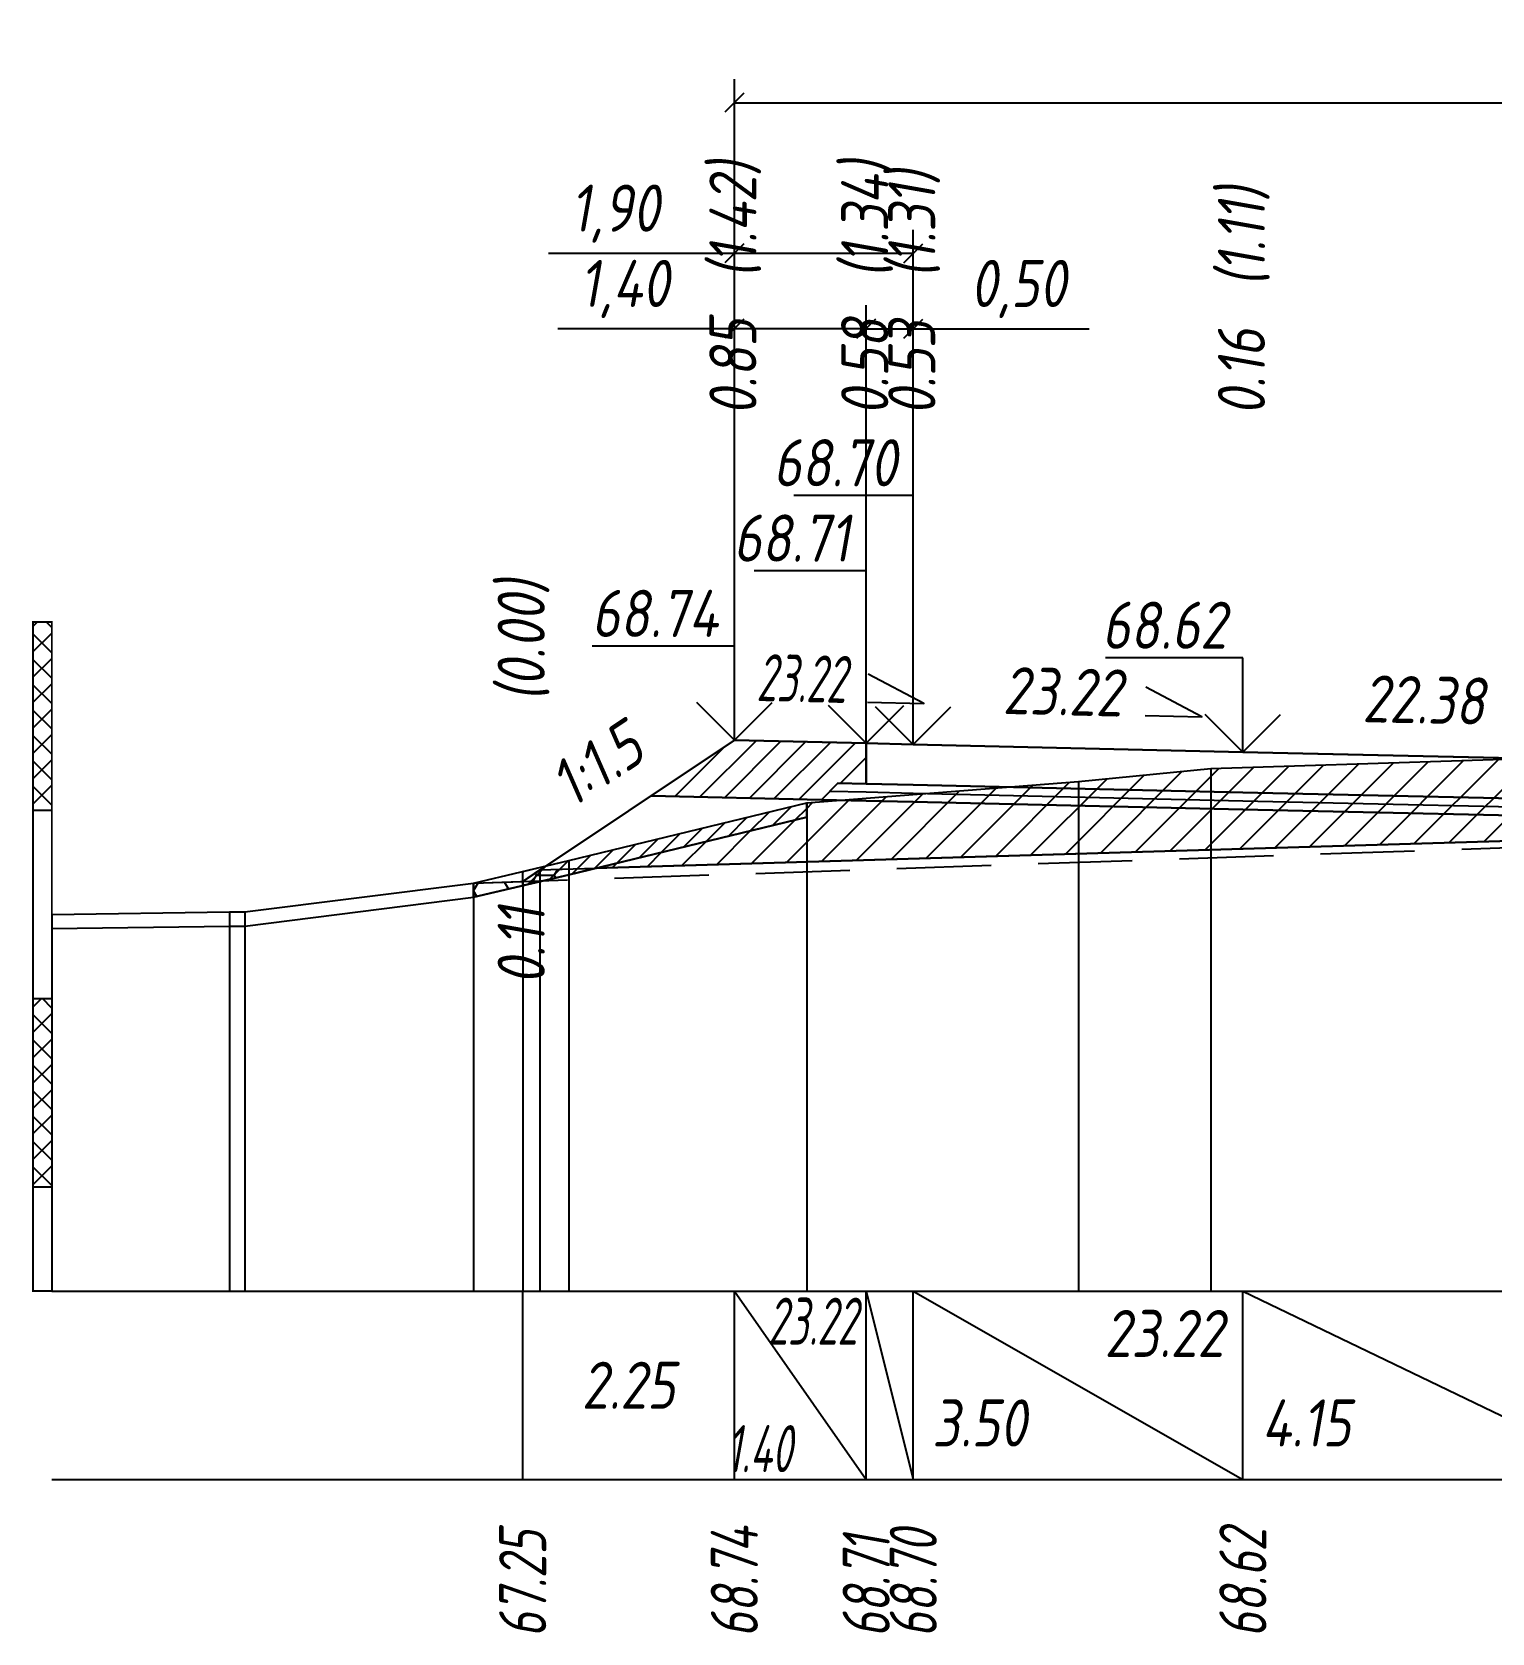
# Model space of a CAD drawing. Extents: x -717 to 1451, y -133302 to 233.
# Drawn here: x 78.9 to 156.5, y -5811.2 to -5726.2 of the extents above; entities that cross this region are included whole.
import ezdxf
from ezdxf.enums import TextEntityAlignment as Align

# ---------------------------------------------------------------- set-up
doc = ezdxf.new("R2010")
doc.units = 0
doc.linetypes.add('штриховая', pattern=[0.75, 0.5, -0.25])
for name, color, linetype in [('Интерполированный поперечник', 2, 'Continuous'), ('Код_514', 1, 'Continuous'), ('Контур_0', 7, 'Continuous'), ('Контур_2521', 7, 'Continuous'), ('Контур_2564', 7, 'Continuous'), ('Контур_2660', 7, 'Continuous'), ('Контур_2665', 7, 'Continuous'), ('Контур_400', 7, 'Continuous'), ('Контур_508', 7, 'Continuous'), ('Контур_512', 7, 'Continuous'), ('Контур_513', 7, 'Continuous'), ('Контур_818', 7, 'Continuous'), ('Красный поперечник', 1, 'Continuous'), ('Линейка абсолютных высот', 7, 'Continuous'), ('Объём_2501', 7, 'Continuous'), ('Объём_2564', 7, 'Continuous'), ('Объём_2650', 7, 'Continuous'), ('Объём_2660', 7, 'Continuous'), ('Объём_2661', 7, 'Continuous'), ('Объём_2665', 7, 'Continuous'), ('Объём_2666', 7, 'Continuous'), ('Объём_2667', 7, 'Continuous'), ('Объём_2668', 7, 'Continuous'), ('Объём_2669', 7, 'Continuous'), ('Объём_2675', 7, 'Continuous'), ('Откосы', 7, 'Continuous'), ('Отметки покрытия', 7, 'Continuous'), ('Рабочие отметки', 7, 'Continuous'), ('Рабочие отметки доп.', 7, 'Continuous'), ('Таблица', 7, 'Continuous'), ('Уклоны проезжей части', 7, 'Continuous'), ('Черный поперечник', 3, 'Continuous')]:
    doc.layers.add(name, color=color, linetype=linetype)
for name, color, linetype, true_color in [('Контур_2540', 2, 'Continuous', 0xffff00), ('Контур_2560', 2, 'Continuous', 0xffff00), ('Контур_2561', 7, 'Continuous', 0xff8040), ('Контур_2562', 3, 'Continuous', 0x00ff00), ('Контур_2563', 7, 'Continuous', 0xff8000), ('Контур_2570', 7, 'Continuous', 0x80ff00), ('Контур_2736', 4, 'Continuous', 0x00ffff), ('Контур_2737', 4, 'Continuous', 0x00ffff), ('Контур_2738', 4, 'Continuous', 0x00ffff), ('Контур_2739', 4, 'Continuous', 0x00ffff), ('Контур_2741', 4, 'Continuous', 0x00ffff), ('Контур_2742', 4, 'Continuous', 0x00ffff), ('Контур_2743', 4, 'Continuous', 0x00ffff), ('Контур_2744', 7, 'Continuous', 0xa4ffff), ('Контур_2745', 7, 'Continuous', 0xa4ffff), ('Контур_2747', 4, 'Continuous', 0x00ffff), ('Контур_2748', 4, 'Continuous', 0x00ffff), ('Контур_2749', 4, 'Continuous', 0x00ffff), ('Контур_2750', 4, 'Continuous', 0x00ffff), ('Контур_2751', 4, 'Continuous', 0x00ffff), ('Контур_2752', 4, 'Continuous', 0x00ffff), ('Контур_402', 7, 'Continuous', 0xff6464), ('Контур_703', 4, 'Continuous', 0x00ffff), ('Контур_705', 4, 'Continuous', 0x00ffff), ('Контур_707', 4, 'Continuous', 0x00ffff), ('Контур_720', 131, 'Continuous', 0xaaffff), ('Объём_2500', 7, 'Continuous', 0xc0c0c0), ('Объём_2520', 7, 'Continuous', 0x80ffff), ('Объём_2540', 2, 'Continuous', 0xffff00), ('Объём_2560', 2, 'Continuous', 0xffff00), ('Объём_2561', 7, 'Continuous', 0xff8040), ('Объём_2562', 3, 'Continuous', 0x00ff00), ('Объём_2563', 7, 'Continuous', 0xff8000), ('Объём_2570', 7, 'Continuous', 0x80ff00), ('Объём_2580', 3, 'Continuous', 0x00ff00), ('Объём_2600', 7, 'Continuous', 0x808000)]:
    doc.layers.add(name, color=color, linetype=linetype, true_color=true_color)
doc.styles.get("Standard").update_dxf_attribs({"font": 'txt', "height": 2.5})
doc.styles.add('М', font='romand.shx', dxfattribs={"width": 0.8, "oblique": 10, "height": 2.5})
doc.dimstyles.new('ISO-25', dxfattribs={"dimtxt": 2.5, "dimasz": 2.5, "dimexe": 1.25, "dimexo": 0.625, "dimtad": 1, "dimtxsty": 'Standard', "dimcen": 2.5, "dimadec": 0, "dimazin": 0, "dimtfac": 1, "dimtmove": 0, "dimatfit": 3, "dimfxl": 1, "dimarcsym": 0})

# ---------------------------------------------------------------- blocks, each defined once
blk = doc.blocks.new('_Oblique')
at = {"color": 0, "linetype": 'ByBlock', "lineweight": -2}
blk.add_line((-0.5, -0.5), (0.5, 0.5), dxfattribs=at)
blk = doc.blocks.new('*D114')
at = {"color": 0, "lineweight": -2, "transparency": 16777216}
for p, q in [((116.24, -5763.191), (116.24, -5740.657)), ((123.24, -5763.353), (123.24, -5740.657)), ((116.24, -5741.907), (106.871, -5741.907)), ((123.24, -5741.907), (116.24, -5741.907))]:
    blk.add_line(p, q, dxfattribs=at)
at = {"layer": 'Defpoints', "color": 0, "transparency": 16777216}
for p in [(123.24, -5741.907), (116.24, -5763.816), (123.24, -5763.978)]:
    blk.add_point(p, dxfattribs=at)
at = {"color": 0, "lineweight": -2, "transparency": 16777216, "rotation": 180}
blk.add_blockref('_Oblique', (116.24, -5741.907), dxfattribs=at)
at = {"color": 0, "lineweight": -2, "transparency": 16777216}
blk.add_blockref('_Oblique', (123.24, -5741.907), dxfattribs=at)
at = {"color": 0, "transparency": 16777216, "insert": (110.411, -5739.794), "char_height": 2.5, "width": 8.75, "attachment_point": 5, "style": 'М'}
blk.add_mtext('1,40', dxfattribs=at)
blk = doc.blocks.new('*D116')
at = {"color": 0, "lineweight": -2, "transparency": 16777216}
for p, q in [((123.24, -5763.353), (123.24, -5740.657)), ((125.74, -5763.411), (125.74, -5740.657)), ((123.24, -5741.907), (125.74, -5741.907)), ((125.74, -5741.907), (135.082, -5741.907))]:
    blk.add_line(p, q, dxfattribs=at)
at = {"layer": 'Defpoints', "color": 0, "transparency": 16777216}
for p in [(125.74, -5741.907), (123.24, -5763.978), (125.74, -5764.036)]:
    blk.add_point(p, dxfattribs=at)
at = {"color": 0, "lineweight": -2, "transparency": 16777216, "rotation": 180}
blk.add_blockref('_Oblique', (123.24, -5741.907), dxfattribs=at)
at = {"color": 0, "lineweight": -2, "transparency": 16777216}
blk.add_blockref('_Oblique', (125.74, -5741.907), dxfattribs=at)
at = {"color": 0, "transparency": 16777216, "insert": (131.321, -5739.794), "char_height": 2.5, "width": 9.16667, "attachment_point": 5, "style": 'М'}
blk.add_mtext('0,50', dxfattribs=at)
blk = doc.blocks.new('*D119')
at = {"color": 0, "lineweight": -2, "transparency": 16777216}
for p, q in [((116.24, -5763.191), (116.24, -5736.657)), ((125.74, -5763.411), (125.74, -5736.657)), ((116.24, -5737.907), (106.373, -5737.907)), ((125.74, -5737.907), (116.24, -5737.907))]:
    blk.add_line(p, q, dxfattribs=at)
at = {"layer": 'Defpoints', "color": 0, "transparency": 16777216}
for p in [(125.74, -5737.907), (116.24, -5763.816), (125.74, -5764.036)]:
    blk.add_point(p, dxfattribs=at)
at = {"color": 0, "lineweight": -2, "transparency": 16777216, "rotation": 180}
blk.add_blockref('_Oblique', (116.24, -5737.907), dxfattribs=at)
at = {"color": 0, "lineweight": -2, "transparency": 16777216}
blk.add_blockref('_Oblique', (125.74, -5737.907), dxfattribs=at)
at = {"color": 0, "transparency": 16777216, "insert": (109.913, -5735.794), "char_height": 2.5, "width": 8.75, "attachment_point": 5, "style": 'М'}
blk.add_mtext('1,90', dxfattribs=at)
blk = doc.blocks.new('*D120')
at = {"color": 0, "lineweight": -2, "transparency": 16777216}
for p, q in [((116.24, -5763.191), (116.24, -5728.657)), ((211.74, -5765.707), (211.74, -5728.657)), ((116.24, -5729.907), (211.74, -5729.907))]:
    blk.add_line(p, q, dxfattribs=at)
at = {"layer": 'Defpoints', "color": 0, "transparency": 16777216}
for p in [(211.74, -5729.907), (116.24, -5763.816), (211.74, -5766.332)]:
    blk.add_point(p, dxfattribs=at)
at = {"color": 0, "lineweight": -2, "transparency": 16777216, "rotation": 180}
blk.add_blockref('_Oblique', (116.24, -5729.907), dxfattribs=at)
at = {"color": 0, "lineweight": -2, "transparency": 16777216}
blk.add_blockref('_Oblique', (211.74, -5729.907), dxfattribs=at)
at = {"color": 0, "transparency": 16777216, "insert": (163.99, -5727.794), "char_height": 2.5, "width": 10.41667, "attachment_point": 5, "style": 'М'}
blk.add_mtext('19,10', dxfattribs=at)

msp = doc.modelspace()

# ---------------------------------------------------------------- hatches: boundary and pattern name
at = {"layer": 'Линейка абсолютных высот'}
h = msp.add_hatch(dxfattribs=at)
h.set_pattern_fill('ANSI37', scale=0.3, style=0)
h.paths.add_polyline_path([(80, -5767.474), (80, -5757.474), (79, -5757.474), (79, -5767.474)])
h = msp.add_hatch(dxfattribs=at)
h.set_pattern_fill('ANSI37', scale=0.3, style=0)
h.paths.add_polyline_path([(80, -5787.474), (80, -5777.474), (79, -5777.474), (79, -5787.474)])
at = {"layer": 'Объём_2563'}
h = msp.add_hatch(dxfattribs=at)
h.set_pattern_fill('ANSI31', color=256, scale=0.3)
h.paths.add_polyline_path([(121.74, -5766.031), (123.24, -5766.066), (123.24, -5763.916), (116.24, -5763.753), (111.819, -5766.7), (120.861, -5766.91)])
at = {"layer": 'Объём_2570'}
h = msp.add_hatch(dxfattribs=at)
h.set_pattern_fill('ANSI31', color=256, scale=0.2)
h.paths.add_polyline_path([(120.082, -5767.834), (107.443, -5770.894), (105, -5771.47), (105, -5770.72), (107.443, -5770.144), (120.082, -5767.084)])
at = {"layer": 'Объём_2600'}
h = msp.add_hatch(dxfattribs=at)
h.set_pattern_fill('ANSI31', color=6, scale=0.4)
h.paths.add_polyline_path([(163.99, -5768.894), (108.873, -5770.548), (120.082, -5767.834), (120.082, -5767.084), (134.505, -5765.95), (141.534, -5765.246), (159.311, -5764.694), (163.99, -5764.601)])
h = msp.add_hatch(dxfattribs=at)
h.set_pattern_fill('HONEY', color=5, scale=0.3)
h.paths.add_polyline_path([(105, -5771.247), (105.915, -5770.637), (108.873, -5770.548), (107.443, -5770.894), (102.387, -5772.087), (102.387, -5771.337)])

# ---------------------------------------------------------------- linework, layer by layer
at = {"layer": 'Интерполированный поперечник', "linetype": 'штриховая', "ltscale": 10, "flags": 128}
msp.add_lwpolyline([(102.387, -5771.337), (232.59, -5766.858)], dxfattribs=at)
at = {"layer": 'Код_514'}
for p, q in [((105, -5803), (105, -5793)), ((116.24, -5803), (116.24, -5793)), ((116.24, -5793), (123.24, -5803)), ((123.24, -5803), (123.24, -5793)), ((123.24, -5793), (125.74, -5803)), ((125.74, -5803), (125.74, -5793)), ((125.74, -5793), (143.24, -5803)), ((143.24, -5803), (143.24, -5793)), ((143.24, -5793), (163.99, -5803))]:
    msp.add_line(p, q, dxfattribs=at)
at = {"layer": 'Контур_0', "flags": 128}
for points in [[(116.24, -5763.753), (105, -5771.247), (105, -5771.247), (105, -5771.247), (105, -5771.247), (105, -5771.247), (105, -5771.247), (105, -5771.247), (105, -5771.247), (105, -5771.247), (105, -5771.247), (105, -5771.247), (105, -5771.247), (105, -5771.247), (105, -5771.247), (105, -5771.247)], [(116.24, -5763.753), (105, -5771.247), (105, -5771.247), (105, -5771.247), (105, -5771.247), (105, -5771.247), (105, -5771.247), (105, -5771.247), (105, -5771.247), (105, -5771.247), (105, -5771.247), (105, -5771.247), (105, -5771.247), (105, -5771.247), (105, -5771.247), (105, -5771.247), (105, -5771.247), (105, -5771.247), (105, -5771.247), (105, -5771.247), (105, -5771.247), (105, -5771.247), (105, -5771.247), (105, -5771.247), (105, -5771.247), (105, -5771.247), (105, -5771.247), (105, -5771.247), (105, -5771.247), (105, -5771.247)], [(116.24, -5763.753), (116.24, -5763.753)], [(163.99, -5764.844), (143.24, -5764.38), (125.74, -5763.974), (125.74, -5763.974), (125.74, -5763.974), (125.74, -5763.974), (125.74, -5763.974), (123.24, -5763.916), (123.24, -5766.066), (125.74, -5766.124), (125.74, -5766.124), (125.74, -5766.124), (125.74, -5766.124), (125.74, -5766.124), (125.74, -5766.124), (143.24, -5766.53), (163.99, -5766.994), (163.99, -5764.844)], [(111.819, -5766.7), (120.861, -5766.91), (121.74, -5766.031), (123.24, -5766.066)], [(163.99, -5766.994), (143.24, -5766.53), (125.74, -5766.124), (125.74, -5766.124), (125.74, -5766.124), (125.74, -5766.124), (125.74, -5766.124), (125.74, -5766.124), (123.24, -5766.066), (121.74, -5766.031), (120.861, -5766.91), (123.24, -5766.966), (125.74, -5767.024), (125.74, -5767.024), (125.74, -5767.024), (125.74, -5767.024), (125.74, -5767.024), (125.74, -5767.024), (143.24, -5767.43), (163.99, -5767.894), (163.99, -5766.994)]]:
    msp.add_lwpolyline(points, dxfattribs=at)
at = {"layer": 'Контур_2521', "color": 250, "flags": 128}
msp.add_lwpolyline([(163.99, -5767.444), (143.24, -5766.98), (125.74, -5766.574), (125.74, -5766.574), (125.74, -5766.574), (125.74, -5766.574), (125.74, -5766.574), (125.74, -5766.574), (123.24, -5766.516), (121.301, -5766.471)], dxfattribs=at)
at = {"layer": 'Контур_2540', "flags": 128}
msp.add_lwpolyline([(143.24, -5767.43), (125.74, -5767.024), (123.24, -5766.966), (120.861, -5766.91), (111.819, -5766.7), (105.915, -5770.637), (163.99, -5768.894), (163.99, -5767.894), (143.24, -5767.43)], dxfattribs=at)
at = {"layer": 'Контур_2560', "flags": 128}
msp.add_lwpolyline([(116.24, -5763.753), (116.24, -5763.753), (116.24, -5763.753), (123.24, -5763.916)], dxfattribs=at)
at = {"layer": 'Контур_2561', "flags": 128}
msp.add_lwpolyline([(123.24, -5763.916), (123.24, -5763.916), (116.24, -5763.753), (116.24, -5763.753), (123.24, -5763.916)], dxfattribs=at)
at = {"layer": 'Контур_2562', "flags": 128}
msp.add_lwpolyline([(116.24, -5763.753), (116.24, -5763.753), (116.24, -5763.753), (116.24, -5763.753), (116.24, -5763.753)], dxfattribs=at)
at = {"layer": 'Контур_2563', "flags": 128}
msp.add_lwpolyline([(121.74, -5766.031), (123.24, -5766.066), (123.24, -5763.916), (116.24, -5763.753), (111.819, -5766.7), (120.861, -5766.91), (121.74, -5766.031)], dxfattribs=at)
at = {"layer": 'Контур_2564', "flags": 128}
msp.add_lwpolyline([(116.24, -5763.753), (123.24, -5763.916)], dxfattribs=at)
at = {"layer": 'Контур_2570', "flags": 128}
msp.add_lwpolyline([(80, -5773.75), (89.432, -5773.622), (90.251, -5773.622), (102.387, -5772.087), (102.387, -5772.087), (107.443, -5770.894), (120.082, -5767.834), (120.082, -5767.084), (134.505, -5765.95), (141.534, -5765.246), (159.311, -5764.694), (163.99, -5764.601), (169.064, -5764.5), (185.953, -5764.816), (194.819, -5765.017), (202.561, -5765.428), (216.142, -5765.98), (216.142, -5766.73), (220.088, -5767.228), (232.59, -5767.608), (232.59, -5767.608), (239.725, -5765.662), (246.142, -5764.477), (249.393, -5764.487)], dxfattribs=at)
at = {"layer": 'Контур_2660', "flags": 128}
msp.add_lwpolyline([(105.915, -5770.637), (163.99, -5768.894)], dxfattribs=at)
at = {"layer": 'Контур_2665', "flags": 128}
msp.add_lwpolyline([(116.24, -5763.753), (116.24, -5763.753)], dxfattribs=at)
at = {"layer": 'Контур_2736', "flags": 128}
msp.add_lwpolyline([(116.24, -5763.753), (105, -5771.247)], dxfattribs=at)
at = {"layer": 'Контур_2737', "flags": 128}
msp.add_lwpolyline([(105, -5771.247), (105, -5771.247)], dxfattribs=at)
at = {"layer": 'Контур_2738', "flags": 128}
msp.add_lwpolyline([(105, -5771.247), (105, -5771.247)], dxfattribs=at)
at = {"layer": 'Контур_2739', "flags": 128}
msp.add_lwpolyline([(105, -5771.247), (105, -5771.247)], dxfattribs=at)
at = {"layer": 'Контур_2741', "flags": 128}
msp.add_lwpolyline([(105, -5771.247), (105, -5771.247)], dxfattribs=at)
at = {"layer": 'Контур_2742', "flags": 128}
msp.add_lwpolyline([(105, -5771.247), (105, -5771.247)], dxfattribs=at)
at = {"layer": 'Контур_2743', "flags": 128}
msp.add_lwpolyline([(105, -5771.247), (105, -5771.247)], dxfattribs=at)
at = {"layer": 'Контур_2744', "flags": 128}
msp.add_lwpolyline([(105, -5771.247), (105, -5771.247)], dxfattribs=at)
msp.add_lwpolyline([(105, -5771.247), (105, -5771.247)], dxfattribs=at)
msp.add_lwpolyline([(105, -5771.247), (105, -5771.247)], dxfattribs=at)
msp.add_lwpolyline([(105, -5771.247), (105, -5771.247)], dxfattribs=at)
msp.add_lwpolyline([(105, -5771.247), (105, -5771.247)], dxfattribs=at)
msp.add_lwpolyline([(105, -5771.247), (105, -5771.247)], dxfattribs=at)
at = {"layer": 'Контур_2745', "flags": 128}
msp.add_lwpolyline([(105, -5771.247), (105, -5771.247)], dxfattribs=at)
msp.add_lwpolyline([(105, -5771.247), (105, -5771.247)], dxfattribs=at)
msp.add_lwpolyline([(105, -5771.247), (105, -5771.247)], dxfattribs=at)
msp.add_lwpolyline([(105, -5771.247), (105, -5771.247)], dxfattribs=at)
msp.add_lwpolyline([(105, -5771.247), (105, -5771.247)], dxfattribs=at)
msp.add_lwpolyline([(105, -5771.247), (105, -5771.247)], dxfattribs=at)
at = {"layer": 'Контур_2747', "flags": 128}
msp.add_lwpolyline([(105, -5771.247), (105, -5771.247)], dxfattribs=at)
at = {"layer": 'Контур_2748', "flags": 128}
msp.add_lwpolyline([(105, -5771.247), (105, -5771.247)], dxfattribs=at)
at = {"layer": 'Контур_2749', "flags": 128}
msp.add_lwpolyline([(105, -5771.247), (105, -5771.247)], dxfattribs=at)
at = {"layer": 'Контур_2750', "flags": 128}
msp.add_lwpolyline([(105, -5771.247), (105, -5771.247)], dxfattribs=at)
at = {"layer": 'Контур_2751', "flags": 128}
msp.add_lwpolyline([(105, -5771.247), (105, -5771.247)], dxfattribs=at)
at = {"layer": 'Контур_2752', "flags": 128}
msp.add_lwpolyline([(105, -5771.247), (105, -5771.247)], dxfattribs=at)
at = {"layer": 'Контур_400', "flags": 128}
msp.add_lwpolyline([(123.24, -5763.916), (125.74, -5763.974), (125.74, -5763.974), (125.74, -5763.974), (125.74, -5763.974), (125.74, -5763.974), (125.74, -5763.974), (143.24, -5764.38), (163.99, -5764.844)], dxfattribs=at)
at = {"layer": 'Контур_402', "flags": 128}
msp.add_lwpolyline([(105.915, -5770.637), (163.99, -5768.894), (216.225, -5770.461)], dxfattribs=at)
at = {"layer": 'Контур_508', "flags": 128}
msp.add_lwpolyline([(105, -5771.247), (105.915, -5770.637), (163.99, -5768.894), (216.225, -5770.461), (217.416, -5771.256), (217.719, -5771.256), (219.719, -5771.256), (220.022, -5771.256), (223.469, -5768.958), (223.469, -5767.756), (224.393, -5767.14)], dxfattribs=at)
at = {"layer": 'Контур_512', "flags": 128}
msp.add_lwpolyline([(105, -5771.247), (105.915, -5770.637), (163.99, -5768.894), (216.225, -5770.461), (217.416, -5771.256), (217.719, -5771.256), (219.719, -5771.256), (220.022, -5771.256), (223.469, -5768.958), (223.469, -5767.756), (224.393, -5767.14)], dxfattribs=at)
at = {"layer": 'Контур_513', "flags": 128}
msp.add_lwpolyline([(105, -5771.247), (105.915, -5770.637), (163.99, -5768.894), (216.225, -5770.461), (217.416, -5771.256), (217.719, -5771.256), (219.719, -5771.256), (220.022, -5771.256), (223.469, -5768.958), (223.469, -5767.756), (224.393, -5767.14)], dxfattribs=at)
at = {"layer": 'Контур_703', "flags": 128}
for points in [[(116.24, -5763.753), (105, -5771.247)], [(105, -5771.247), (105, -5771.247)]]:
    msp.add_lwpolyline(points, dxfattribs=at)
at = {"layer": 'Контур_705', "flags": 128}
msp.add_lwpolyline([(105, -5771.247), (105, -5771.247)], dxfattribs=at)
at = {"layer": 'Контур_707', "flags": 128}
msp.add_lwpolyline([(105, -5771.247), (105, -5771.247)], dxfattribs=at)
at = {"layer": 'Контур_720', "flags": 128}
msp.add_lwpolyline([(105, -5771.247), (105, -5771.247)], dxfattribs=at)
at = {"layer": 'Контур_818', "flags": 128}
msp.add_lwpolyline([(105, -5771.47), (107.443, -5770.894), (120.082, -5767.834), (120.082, -5767.084), (134.505, -5765.95), (141.534, -5765.246), (159.311, -5764.694), (163.99, -5764.601), (169.064, -5764.5), (185.953, -5764.816), (194.819, -5765.017), (202.561, -5765.428), (216.142, -5765.98), (216.142, -5766.73), (220.088, -5767.228), (224.393, -5767.359)], dxfattribs=at)
at = {"layer": 'Красный поперечник'}
for p, q in [((105, -5771.247), (116.24, -5763.753)), ((116.24, -5763.753), (123.24, -5763.916)), ((123.24, -5763.916), (125.74, -5763.974)), ((125.74, -5763.974), (143.24, -5764.38)), ((143.24, -5764.38), (163.99, -5764.844)), ((105, -5771.247), (105, -5793)), ((105.915, -5770.637), (105.915, -5793))]:
    msp.add_line(p, q, dxfattribs=at)
at = {"layer": 'Линейка абсолютных высот', "color": 7, "const_width": 0.1, "flags": 128}
for points in [[(80, -5767.474), (80, -5757.474), (79, -5757.474), (79, -5767.474), (80, -5767.474)], [(80, -5777.474), (80, -5767.474), (79, -5767.474), (79, -5777.474), (80, -5777.474)], [(80, -5787.474), (80, -5777.474), (79, -5777.474), (79, -5787.474), (80, -5787.474)], [(80, -5793), (80, -5787.474), (79, -5787.474), (79, -5793), (80, -5793)]]:
    msp.add_lwpolyline(points, dxfattribs=at)
at = {"layer": 'Объём_2500', "flags": 128}
msp.add_lwpolyline([(163.99, -5764.844), (143.24, -5764.38), (125.74, -5763.974), (125.74, -5763.974), (125.74, -5763.974), (125.74, -5763.974), (125.74, -5763.974), (123.24, -5763.916), (123.24, -5766.066), (125.74, -5766.124), (125.74, -5766.124), (125.74, -5766.124), (125.74, -5766.124), (125.74, -5766.124), (125.74, -5766.124), (143.24, -5766.53), (163.99, -5766.994), (163.99, -5764.844)], dxfattribs=at)
at = {"layer": 'Объём_2501', "flags": 128}
msp.add_lwpolyline([(123.24, -5763.916), (125.74, -5763.974), (125.74, -5763.974), (125.74, -5763.974), (125.74, -5763.974), (125.74, -5763.974), (125.74, -5763.974), (143.24, -5764.38), (163.99, -5764.844)], dxfattribs=at)
at = {"layer": 'Объём_2520', "color": 250, "flags": 128}
msp.add_lwpolyline([(163.99, -5766.994), (143.24, -5766.53), (125.74, -5766.124), (125.74, -5766.124), (125.74, -5766.124), (125.74, -5766.124), (125.74, -5766.124), (125.74, -5766.124), (123.24, -5766.066), (121.74, -5766.031), (120.861, -5766.91), (123.24, -5766.966), (125.74, -5767.024), (125.74, -5767.024), (125.74, -5767.024), (125.74, -5767.024), (125.74, -5767.024), (125.74, -5767.024), (143.24, -5767.43), (163.99, -5767.894), (163.99, -5766.994)], dxfattribs=at)
at = {"layer": 'Объём_2540', "flags": 128}
msp.add_lwpolyline([(143.24, -5767.43), (125.74, -5767.024), (123.24, -5766.966), (120.861, -5766.91), (111.819, -5766.7), (105.915, -5770.637), (163.99, -5768.894), (163.99, -5767.894), (143.24, -5767.43)], dxfattribs=at)
at = {"layer": 'Объём_2560', "flags": 128}
msp.add_lwpolyline([(116.24, -5763.753), (116.24, -5763.753), (116.24, -5763.753), (123.24, -5763.916)], dxfattribs=at)
at = {"layer": 'Объём_2561', "flags": 128}
msp.add_lwpolyline([(123.24, -5763.916), (123.24, -5763.916), (116.24, -5763.753), (116.24, -5763.753), (123.24, -5763.916)], dxfattribs=at)
at = {"layer": 'Объём_2562', "flags": 128}
msp.add_lwpolyline([(116.24, -5763.753), (116.24, -5763.753), (116.24, -5763.753), (116.24, -5763.753), (116.24, -5763.753)], dxfattribs=at)
at = {"layer": 'Объём_2563', "color": 250, "flags": 128}
msp.add_lwpolyline([(121.74, -5766.031), (123.24, -5766.066), (123.24, -5763.916), (116.24, -5763.753), (111.819, -5766.7), (120.861, -5766.91), (121.74, -5766.031)], dxfattribs=at)
at = {"layer": 'Объём_2564', "flags": 128}
msp.add_lwpolyline([(116.24, -5763.753), (123.24, -5763.916)], dxfattribs=at)
at = {"layer": 'Объём_2570', "flags": 128}
msp.add_lwpolyline([(120.082, -5767.834), (107.443, -5770.894), (105, -5771.47), (105, -5770.72), (107.443, -5770.144), (120.082, -5767.084), (120.082, -5767.834), (120.082, -5767.834)], dxfattribs=at)
at = {"layer": 'Объём_2580', "flags": 128}
msp.add_lwpolyline([(116.24, -5763.753), (116.24, -5763.753)], dxfattribs=at)
at = {"layer": 'Объём_2600', "color": 5, "flags": 128}
msp.add_lwpolyline([(105, -5771.247), (105.915, -5770.637), (108.873, -5770.548), (107.443, -5770.894), (102.387, -5772.087), (102.387, -5771.337), (105, -5771.247), (105, -5771.247)], dxfattribs=at)
at = {"layer": 'Объём_2650', "color": 6, "flags": 128}
msp.add_lwpolyline([(163.99, -5768.894), (108.873, -5770.548), (120.082, -5767.834), (120.082, -5767.084), (134.505, -5765.95), (141.534, -5765.246), (159.311, -5764.694), (163.99, -5764.601), (163.99, -5768.894), (163.99, -5768.894)], dxfattribs=at)
at = {"layer": 'Объём_2660', "flags": 128}
msp.add_lwpolyline([(105.915, -5770.637), (163.99, -5768.894)], dxfattribs=at)
at = {"layer": 'Объём_2661', "flags": 128}
msp.add_lwpolyline([(116.24, -5763.753), (105, -5771.247)], dxfattribs=at)
at = {"layer": 'Объём_2665', "flags": 128}
msp.add_lwpolyline([(116.24, -5763.753), (116.24, -5763.753)], dxfattribs=at)
at = {"layer": 'Объём_2666', "flags": 128}
msp.add_lwpolyline([(116.24, -5763.753), (105, -5771.247)], dxfattribs=at)
at = {"layer": 'Объём_2667', "flags": 128}
msp.add_lwpolyline([(105, -5771.247), (105, -5771.247)], dxfattribs=at)
msp.add_lwpolyline([(105, -5771.247), (105, -5771.247)], dxfattribs=at)
at = {"layer": 'Объём_2668', "flags": 128}
msp.add_lwpolyline([(105, -5771.247), (105, -5771.247)], dxfattribs=at)
msp.add_lwpolyline([(105, -5771.247), (105, -5771.247)], dxfattribs=at)
at = {"layer": 'Объём_2669', "flags": 128}
msp.add_lwpolyline([(105, -5771.247), (105, -5771.247)], dxfattribs=at)
msp.add_lwpolyline([(105, -5771.247), (105, -5771.247)], dxfattribs=at)
at = {"layer": 'Объём_2675', "flags": 128}
msp.add_lwpolyline([(105, -5771.247), (105, -5771.247)], dxfattribs=at)
msp.add_lwpolyline([(105, -5771.247), (105, -5771.247)], dxfattribs=at)
msp.add_lwpolyline([(105, -5771.247), (105, -5771.247)], dxfattribs=at)
msp.add_lwpolyline([(105, -5771.247), (105, -5771.247)], dxfattribs=at)
msp.add_lwpolyline([(105, -5771.247), (105, -5771.247)], dxfattribs=at)
msp.add_lwpolyline([(105, -5771.247), (105, -5771.247)], dxfattribs=at)
msp.add_lwpolyline([(105, -5771.247), (105, -5771.247)], dxfattribs=at)
msp.add_lwpolyline([(105, -5771.247), (105, -5771.247)], dxfattribs=at)
msp.add_lwpolyline([(105, -5771.247), (105, -5771.247)], dxfattribs=at)
msp.add_lwpolyline([(105, -5771.247), (105, -5771.247)], dxfattribs=at)
msp.add_lwpolyline([(105, -5771.247), (105, -5771.247)], dxfattribs=at)
msp.add_lwpolyline([(105, -5771.247), (105, -5771.247)], dxfattribs=at)
at = {"layer": 'Откосы', "color": 1, "flags": 128}
for points in [[(123.306, -5761.738), (126.306, -5761.807), (123.341, -5760.238)], [(138.056, -5762.442), (141.056, -5762.512), (138.091, -5760.942)]]:
    msp.add_lwpolyline(points, dxfattribs=at)
at = {"layer": 'Отметки покрытия', "color": 1}
for p, q in [((125.74, -5750.753), (119.39, -5750.753)), ((125.74, -5763.974), (125.74, -5750.753)), ((123.24, -5754.753), (117.29, -5754.753)), ((123.24, -5763.916), (123.24, -5754.753)), ((116.24, -5758.753), (108.69, -5758.753)), ((116.24, -5763.753), (116.24, -5758.753)), ((143.24, -5759.38), (135.94, -5759.38)), ((143.24, -5764.38), (143.24, -5759.38)), ((116.24, -5763.753), (114.24, -5761.753)), ((116.24, -5763.753), (118.24, -5761.753)), ((123.24, -5763.916), (121.24, -5761.916)), ((123.24, -5763.916), (125.24, -5761.916)), ((125.74, -5763.974), (123.74, -5761.974)), ((125.74, -5763.974), (127.74, -5761.974)), ((143.24, -5764.38), (141.24, -5762.38)), ((143.24, -5764.38), (145.24, -5762.38))]:
    msp.add_line(p, q, dxfattribs=at)
at = {"layer": 'Таблица'}
for p, q in [((80, -5793), (249.393, -5793)), ((80, -5803), (249.393, -5803))]:
    msp.add_line(p, q, dxfattribs=at)
at = {"layer": 'Черный поперечник', "color": 7}
for p, q in [((141.534, -5765.246), (141.534, -5793)), ((134.505, -5765.95), (134.505, -5793)), ((120.082, -5767.084), (120.082, -5793)), ((107.443, -5770.144), (107.443, -5793)), ((102.387, -5771.337), (102.387, -5793)), ((80, -5773), (80, -5793)), ((89.432, -5772.872), (89.432, -5793)), ((90.251, -5772.872), (90.251, -5793))]:
    msp.add_line(p, q, dxfattribs=at)
at = {"layer": 'Черный поперечник', "flags": 128}
msp.add_lwpolyline([(80, -5773), (89.432, -5772.872), (90.251, -5772.872), (102.387, -5771.337), (107.443, -5770.144), (120.082, -5767.084), (134.505, -5765.95), (141.534, -5765.246), (159.311, -5764.694), (163.99, -5764.601), (169.064, -5764.5), (185.953, -5764.816), (194.819, -5765.017), (202.561, -5765.428), (216.142, -5765.98), (220.088, -5766.478), (232.59, -5766.858), (239.725, -5764.912), (246.142, -5763.727), (249.393, -5763.737)], dxfattribs=at)

# ---------------------------------------------------------------- texts
at = {"layer": 'Код_514', "style": 'М', "oblique": 10}
for width, p in [(0.6, (122.774, -5793.348)), (0.8, (142.24, -5794))]:
    msp.add_text('23.22', height=2.5, dxfattribs=dict(at, width=width)).set_placement(p, align=Align.TOP_RIGHT)
at = {"layer": 'Код_514', "style": 'М', "oblique": 10, "width": 0.8}
msp.add_text('2.25', height=2.5, dxfattribs=at).set_placement((110.62, -5798), align=Align.MIDDLE_CENTER)
at = {"layer": 'Код_514', "style": 'М', "oblique": 10}
for s, width, p in [('3.50', 0.8, (126.74, -5802)), ('4.15', 0.8, (144.24, -5802)), ('1.40', 0.6, (115.817, -5803.364))]:
    msp.add_text(s, height=2.5, dxfattribs=dict(at, width=width)).set_placement(p, align=Align.BOTTOM_LEFT)
at = {"layer": 'Код_514', "style": 'М', "oblique": 10, "width": 0.7}
for s, p in [('68.62', (143.24, -5811.382)), ('67.25', (105, -5811.382)), ('68.74', (116.24, -5811.382)), ('68.71', (123.24, -5811.382)), ('68.70', (125.74, -5811.382))]:
    msp.add_text(s, height=2.5, rotation=90, dxfattribs=at).set_placement(p, align=Align.MIDDLE_LEFT)
at = {"layer": 'Отметки покрытия', "color": 1, "style": 'М', "oblique": 10, "width": 0.8}
for s, p in [('68.70', (124.881, -5751.022)), ('68.71', (122.381, -5755.022)), ('68.74', (115.381, -5759.022)), ('68.62', (142.381, -5759.649))]:
    msp.add_text(s, height=2.5, dxfattribs=at).set_placement(p, align=Align.BOTTOM_RIGHT)
at = {"layer": 'Рабочие отметки', "color": 1, "style": 'М', "oblique": 10, "width": 0.8}
for s, p in [('0.85', (116.162, -5746.503)), ('0.58', (123.162, -5746.503)), ('0.53', (125.662, -5746.503)), ('0.16', (143.162, -5746.503))]:
    msp.add_text(s, height=2.5, rotation=90, dxfattribs=at).set_placement(p, align=Align.MIDDLE_LEFT)
msp.add_text('0.11', height=2.5, rotation=90, dxfattribs=at).set_placement((104.922, -5772.589), align=Align.MIDDLE_RIGHT)
at = {"layer": 'Рабочие отметки доп.', "color": 1, "style": 'М', "oblique": 10, "width": 0.8}
for s, p in [('(1.42)', (116.162, -5739.203)), ('(1.34)', (123.162, -5739.203)), ('(1.31)', (125.662, -5739.203)), ('(1.11)', (143.162, -5739.653)), ('(0.00)', (104.922, -5761.678))]:
    msp.add_text(s, height=2.5, rotation=90, dxfattribs=at).set_placement(p, align=Align.MIDDLE_LEFT)
at = {"layer": 'Уклоны проезжей части', "color": 1, "style": 'М', "oblique": 10}
for s, rotation, width, p in [('23.22', 358.67006, 0.6, (119.764, -5762.473)), ('23.22', 358.67006, 0.8, (133.631, -5763.177)), ('22.38', 358.71812, 0.8, (152.803, -5763.612)), ('1:1.5', 33.69007, 0.8, (110.065, -5766.668))]:
    msp.add_text(s, height=2.5, rotation=rotation, dxfattribs=dict(at, width=width)).set_placement(p, align=Align.BOTTOM_CENTER)

# ---------------------------------------------------------------- dimensions: what is measured, and where the dimension line sits
at = {"color": 5}
dim = msp.add_linear_dim(base=(211.74, -5729.907), p1=(116.24, -5763.816), p2=(211.74, -5766.332), angle=180, dimstyle='ISO-25', override={"dimasz": 1, "dimlfac": 0.2, "dimzin": 0, "dimtxsty": 'М', "dimblk1": 'Oblique', "dimblk2": 'Oblique', "dimsah": 1}, dxfattribs=at)
dim.commit()
dim.dimension.update_dxf_attribs({"geometry": '*D120', "text_midpoint": (163.99, -5727.794)})
for base, p1, p2, picture, middle in [((125.74, -5737.907), (116.24, -5763.816), (125.74, -5764.036), '*D119', (109.913, -5737.907)), ((123.24, -5741.907), (116.24, -5763.816), (123.24, -5763.978), '*D114', (110.411, -5741.907)), ((125.74, -5741.907), (123.24, -5763.978), (125.74, -5764.036), '*D116', (131.321, -5741.907))]:
    dim = msp.add_linear_dim(base=base, p1=p1, p2=p2, angle=180, dimstyle='ISO-25', override={"dimasz": 1, "dimlfac": 0.2, "dimzin": 0, "dimtxsty": 'М', "dimblk1": 'Oblique', "dimblk2": 'Oblique', "dimsah": 1}, dxfattribs=at)
    dim.commit()
    dim.dimension.update_dxf_attribs({"geometry": picture, "text_midpoint": middle, "dimtype": 160})

doc.saveas('drawing.dxf')
